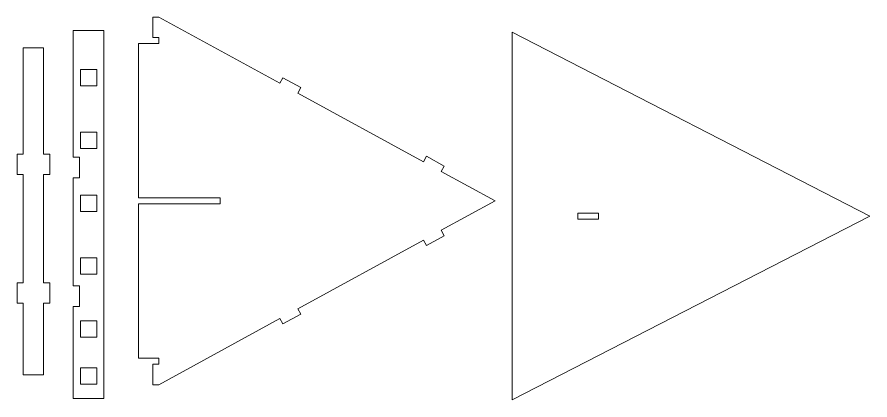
# Model space of a CAD drawing. Header units: millimetres. Extents: x -5563 to 1495, y -1833 to 2679.
# Drawn here: x -103.7 to 313.4, y 502.3 to 689.7 of the extents above; entities that cross this region are included whole.
import ezdxf

# ---------------------------------------------------------------- set-up
doc = ezdxf.new("R2010")
doc.units = ezdxf.units.MM

msp = doc.modelspace()

# ---------------------------------------------------------------- linework, layer by layer
at = {"color": 7, "linetype": 'Continuous', "lineweight": 15}
for p, q in [((-37.34, 689.74), (-37.34, 679.74)), ((-34.34, 689.74), (-37.34, 689.74)), ((24.86, 657.34), (-34.34, 689.74)), ((-76.18, 621.09), (-76.18, 683.09)), ((-76.18, 683.09), (-61.18, 683.09)), ((-61.18, 683.09), (-61.18, 503.09)), ((138.39, 502.3), (138.39, 682.3)), ((138.39, 682.3), (313.41, 592.3)), ((-44.34, 676.74), (-44.34, 601.24)), ((-34.34, 676.74), (-44.34, 676.74)), ((-37.34, 679.74), (-34.34, 679.74)), ((-34.34, 679.74), (-34.34, 676.74)), ((-90.67, 674.63), (-100.67, 674.63)), ((-100.67, 674.63), (-100.67, 622.63)), ((-90.67, 674.63), (-90.67, 622.63)), ((-72.68, 664.09), (-64.68, 664.09)), ((-72.68, 656.09), (-72.68, 664.09)), ((-64.68, 664.09), (-64.68, 656.09)), ((26.3, 659.97), (24.86, 657.34)), ((35.07, 655.17), (26.3, 659.97)), ((-64.68, 656.09), (-72.68, 656.09)), ((33.63, 652.54), (35.07, 655.17)), ((95.04, 618.94), (33.63, 652.54)), ((-72.68, 633.34), (-64.68, 633.34)), ((-72.68, 625.34), (-72.68, 633.34)), ((-64.68, 633.34), (-64.68, 625.34)), ((-103.67, 622.63), (-103.67, 612.63)), ((-100.67, 622.63), (-103.67, 622.63)), ((-87.67, 622.63), (-90.67, 622.63)), ((-87.67, 612.63), (-87.67, 622.63)), ((-64.68, 625.34), (-72.68, 625.34)), ((96.48, 621.57), (95.04, 618.94)), ((105.25, 616.77), (96.48, 621.57)), ((-73.18, 621.09), (-76.18, 621.09)), ((-73.18, 611.09), (-73.18, 621.09)), ((103.81, 614.14), (105.25, 616.77)), ((130.13, 599.74), (103.81, 614.14)), ((-103.67, 612.63), (-100.67, 612.63)), ((-100.67, 612.63), (-100.67, 559.63)), ((-90.67, 612.63), (-87.67, 612.63)), ((-90.67, 612.63), (-90.67, 559.63)), ((-76.18, 558.09), (-76.18, 611.09)), ((-73.18, 611.09), (-76.18, 611.09)), ((-72.68, 602.59), (-64.68, 602.59)), ((-72.68, 594.59), (-72.68, 602.59)), ((-64.68, 602.59), (-64.68, 594.59)), ((-44.34, 601.24), (-4.34, 601.24)), ((-4.34, 601.24), (-4.34, 598.24)), ((-44.34, 598.24), (-44.34, 522.74)), ((-4.34, 598.24), (-44.34, 598.24)), ((103.81, 585.33), (130.13, 599.74)), ((-64.68, 594.59), (-72.68, 594.59)), ((313.41, 592.3), (138.39, 502.3)), ((170.64, 593.8), (180.64, 593.8)), ((170.64, 590.8), (170.64, 593.8)), ((180.64, 593.8), (180.64, 590.8)), ((180.64, 590.8), (170.64, 590.8)), ((105.25, 582.7), (103.81, 585.33)), ((33.63, 546.93), (95.04, 580.53)), ((95.04, 580.53), (96.48, 577.9)), ((96.48, 577.9), (105.25, 582.7)), ((-72.68, 571.84), (-64.68, 571.84)), ((-72.68, 563.84), (-72.68, 571.84)), ((-64.68, 571.84), (-64.68, 563.84)), ((-64.68, 563.84), (-72.68, 563.84)), ((-103.67, 559.63), (-103.67, 549.63)), ((-100.67, 559.63), (-103.67, 559.63)), ((-87.67, 559.63), (-90.67, 559.63)), ((-87.67, 549.63), (-87.67, 559.63)), ((-73.18, 558.09), (-76.18, 558.09)), ((-73.18, 548.09), (-73.18, 558.09)), ((-103.67, 549.63), (-100.67, 549.63)), ((-100.67, 549.63), (-100.67, 514.63)), ((-90.67, 549.63), (-87.67, 549.63)), ((-90.67, 549.63), (-90.67, 514.63)), ((-76.18, 503.09), (-76.18, 548.09)), ((-73.18, 548.09), (-76.18, 548.09)), ((35.07, 544.3), (33.63, 546.93)), ((26.3, 539.5), (35.07, 544.3)), ((-72.68, 541.09), (-64.68, 541.09)), ((-72.68, 533.09), (-72.68, 541.09)), ((-64.68, 541.09), (-64.68, 533.09)), ((-34.34, 509.74), (24.86, 542.13)), ((24.86, 542.13), (26.3, 539.5)), ((-64.68, 533.09), (-72.68, 533.09)), ((-44.34, 522.74), (-34.34, 522.74)), ((-34.34, 522.74), (-34.34, 519.74)), ((-72.68, 518.09), (-64.68, 518.09)), ((-72.68, 510.09), (-72.68, 518.09)), ((-64.68, 518.09), (-64.68, 510.09)), ((-37.34, 519.74), (-37.34, 509.74)), ((-34.34, 519.74), (-37.34, 519.74)), ((-90.67, 514.63), (-100.67, 514.63)), ((-64.68, 510.09), (-72.68, 510.09)), ((-37.34, 509.74), (-34.34, 509.74)), ((-61.18, 503.09), (-76.18, 503.09))]:
    msp.add_line(p, q, dxfattribs=at)

doc.saveas('drawing.dxf')
